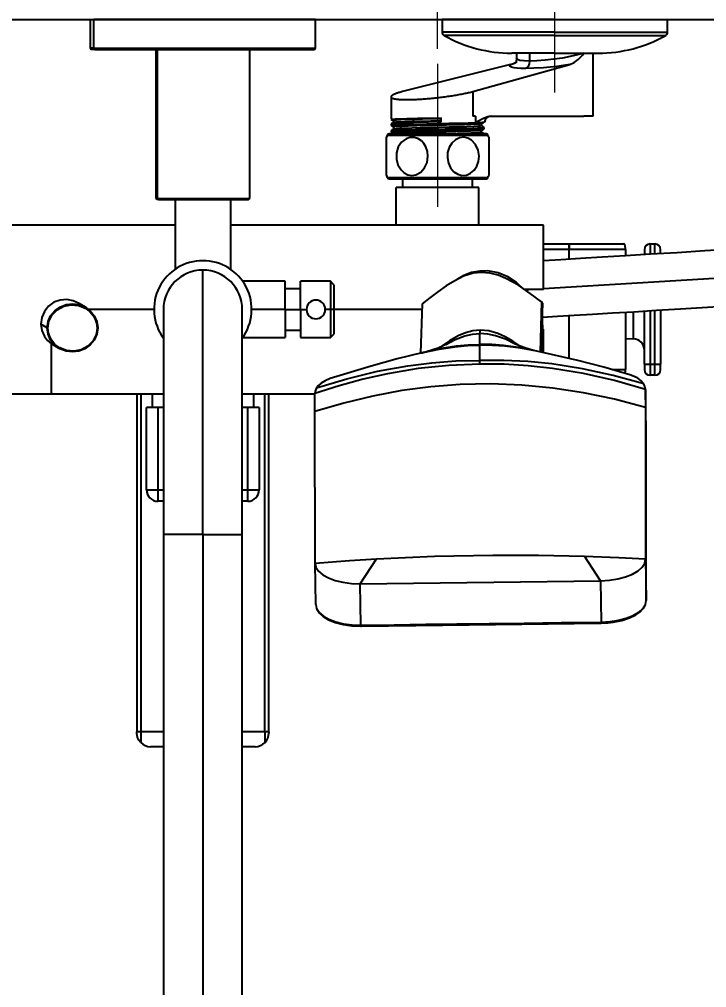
# Model space of a CAD drawing. Extents: x 5051 to 8526, y -300 to 2247.
# Drawn here: x 5942.7 to 6125.7, y 1797 to 2055 of the extents above; entities that cross this region are included whole.
import ezdxf

# ---------------------------------------------------------------- set-up
doc = ezdxf.new("R2010")
doc.units = 0
doc.header["$LTSCALE"] = 4
doc.header["$MEASUREMENT"] = 0
doc.header["$PDMODE"] = 3
doc.header["$PDSIZE"] = -10
doc.linetypes.add('CENTER2', pattern=[28.575, 19.05, -3.175, 3.175, -3.175])
doc.layers.get('0').update_dxf_attribs({"linetype": 'CONTINUOUS'})
doc.layers.get('DEFPOINTS').update_dxf_attribs({"linetype": 'CONTINUOUS'})
doc.layers.add('1', color=7, linetype='CONTINUOUS', true_color=0xffffff)
doc.layers.add('Cneter', color=1, linetype='CENTER2', lineweight=13)
doc.styles.add('Daelim Dimension', font='NanumGothic.ttf')
doc.dimstyles.new('DEFAULT', dxfattribs={"dimscale": 2, "dimtxt": 2, "dimasz": 2, "dimexe": 0, "dimexo": 2, "dimgap": 1, "dimtad": 1, "dimdec": 1, "dimzin": 9, "dimdsep": 46, "dimtxsty": 'Daelim Dimension', "dimcen": 0.5, "dimclrd": 252, "dimclre": 252, "dimclrt": 3, "dimadec": 1, "dimazin": 0, "dimtfac": 1, "dimtdec": 1, "dimtix": 1, "dimtmove": 0, "dimatfit": 3, "dimfxl": 1, "dimtolj": 1, "dimtzin": 1, "dimlwd": 9, "dimlwe": 9, "dimarcsym": 0})

# ---------------------------------------------------------------- blocks, each defined once
blk = doc.blocks.new('*D9')
at = {"color": 5, "lineweight": 9, "ltscale": 0.5, "transparency": 16777216}
for p, q in [((5904.05, 2051.37), (5904.05, 2080.24)), ((6054.04, 2047.15), (6054.04, 2080.24)), ((5912.05, 2078.24), (6046.04, 2078.24))]:
    blk.add_line(p, q, dxfattribs=at)
at = {"color": 5, "ltscale": 0.5, "transparency": 16777216}
for points in [[(5912.05, 2079.57), (5912.05, 2076.9), (5904.05, 2078.24)], [(6046.04, 2079.57), (6046.04, 2076.9), (6054.04, 2078.24)]]:
    blk.add_solid(points, dxfattribs=at)
at = {"layer": 'DEFPOINTS', "color": 0, "ltscale": 0.5, "transparency": 16777216}
for p in [(6054.04, 2078.24), (5904.05, 2047.37), (6054.04, 2043.15)]:
    blk.add_point(p, dxfattribs=at)
at = {"color": 7, "ltscale": 0.5, "transparency": 16777216, "insert": (5979.04, 2091.1), "char_height": 20, "attachment_point": 5, "style": 'Daelim Dimension'}
blk.add_mtext('\\A1;150', dxfattribs=at)
blk = doc.blocks.new('*D15')
at = {"color": 5, "lineweight": 9, "ltscale": 0.5, "transparency": 16777216}
for p, q in [((6119.26, 2055.01), (6298.33, 2055.01)), ((6296.33, 1525.71), (6296.33, 2047.01)), ((6092.54, 1517.71), (6298.33, 1517.71))]:
    blk.add_line(p, q, dxfattribs=at)
at = {"color": 5, "ltscale": 0.5, "transparency": 16777216}
for points in [[(6295, 2047.01), (6297.67, 2047.01), (6296.33, 2055.01)], [(6295, 1525.71), (6297.67, 1525.71), (6296.33, 1517.71)]]:
    blk.add_solid(points, dxfattribs=at)
at = {"layer": 'DEFPOINTS', "color": 0, "ltscale": 0.5, "transparency": 16777216}
for p in [(6115.26, 2055.01), (6296.33, 2055.01), (6088.54, 1517.71)]:
    blk.add_point(p, dxfattribs=at)
at = {"color": 7, "ltscale": 0.5, "transparency": 16777216, "insert": (6283.43, 1786.36), "char_height": 20, "attachment_point": 5, "rotation": 90, "style": 'Daelim Dimension'}
blk.add_mtext('\\A1;537', dxfattribs=at)

msp = doc.modelspace()

# ---------------------------------------------------------------- linework, layer by layer
at = {"ltscale": 0.5}
msp.add_line((5750.03, 2055.01), (7342.86, 2055.01), dxfattribs=at)
at = {"layer": '1', "color": 7, "linetype": 'Continuous'}
for p, q in [((5961.54, 2055.01), (5962.49, 2055.01)), ((5961.54, 2055.01), (5961.54, 2047.31)), ((6021.54, 2055.01), (5962.49, 2055.01)), ((5962.49, 2047.31), (5962.49, 2055.01)), ((6021.54, 2047.31), (6021.54, 2055.01)), ((6085.26, 2055.01), (6055.26, 2055.01)), ((6055.26, 2055.01), (6055.26, 2051.58)), ((6085.26, 2055.01), (6115.26, 2055.01)), ((6115.26, 2051.58), (6115.26, 2055.01)), ((6085.26, 2051.58), (6055.26, 2051.58)), ((6085.26, 2051.58), (6115.26, 2051.58)), ((6085.26, 2050.71), (6055.77, 2050.71)), ((6085.26, 2050.71), (6114.75, 2050.71)), ((5962.49, 2047.31), (5961.54, 2047.31)), ((5961.54, 2047.31), (5961.84, 2047.01)), ((5962.78, 2047.01), (5961.84, 2047.01)), ((5962.49, 2047.31), (5999.02, 2047.31)), ((5962.78, 2047.01), (5962.49, 2047.31)), ((5962.78, 2047.01), (5998.94, 2047.01)), ((5979.04, 2047.01), (5979.04, 2007.31)), ((5979.44, 2007.31), (5979.44, 2047.01)), ((5998.94, 2047.01), (6021.24, 2047.01)), ((5999.02, 2047.31), (6021.54, 2047.31)), ((6004.04, 2007.31), (6004.04, 2047.01)), ((6021.24, 2047.01), (6021.54, 2047.31)), ((6085.26, 2046), (6073.76, 2046)), ((6075.06, 2046), (6075.06, 2044.6)), ((6078.54, 2046), (6078.54, 2043.88)), ((6085.26, 2046), (6096.76, 2046)), ((6095.46, 2029.21), (6095.46, 2046)), ((6073.48, 2042.94), (6044.71, 2035.76)), ((6063.38, 2035.76), (6089.24, 2042.94)), ((6063.38, 2035.76), (6063.38, 2029.21)), ((6041.64, 2034.35), (6041.64, 2028.38)), ((6054.96, 2027.72), (6054.96, 2028.76)), ((6064.09, 2029.21), (6063.38, 2029.21)), ((6064.09, 2029.21), (6064.09, 2027.42)), ((6068.31, 2029.21), (6092.93, 2029.21)), ((6095.46, 2029.21), (6092.93, 2029.21)), ((6041.64, 2027.18), (6041.64, 2026.72)), ((6041.64, 2025.35), (6041.64, 2024.97)), ((6045.88, 2025.2), (6045.88, 2025.59)), ((6066.44, 2025.84), (6066.44, 2026.22)), ((6040.67, 2024.19), (6067.42, 2024.19)), ((6066.96, 2024.51), (6041.13, 2024.51)), ((6066.96, 2024.51), (6066.96, 2024.51)), ((6067.42, 2024.19), (6067.42, 2024.19)), ((6040.67, 2012.82), (6040.67, 2012.82)), ((6067.42, 2012.82), (6040.67, 2012.82)), ((6041.13, 2012.5), (6041.13, 2012.5)), ((6041.13, 2012.5), (6066.96, 2012.5)), ((6044.79, 2010.21), (6044.79, 2012.5)), ((6063.29, 2010.21), (6063.29, 2012.5)), ((6065.04, 2010.21), (6043.04, 2010.21)), ((6043.04, 2000.21), (6043.04, 2010.21)), ((6065.04, 2000.21), (6065.04, 2010.21)), ((5979.44, 2007.31), (5979.04, 2007.31)), ((5979.04, 2007.31), (5979.34, 2007.01)), ((5979.73, 2007.01), (5979.44, 2007.31)), ((5979.44, 2007.31), (5994.66, 2007.31)), ((5994.66, 2007.31), (6004.04, 2007.31)), ((6003.74, 2007.01), (6004.04, 2007.31)), ((5979.73, 2007.01), (5979.34, 2007.01)), ((5979.73, 2007.01), (5994.58, 2007.01)), ((5984.14, 2007.01), (5984.14, 1988.39)), ((5994.58, 2007.01), (6003.74, 2007.01)), ((5998.94, 2007.01), (5998.94, 1988.39)), ((5951.25, 2000.21), (5931.45, 2000.21)), ((5984.15, 2000.21), (5951.25, 2000.21)), ((6082.23, 2000.21), (5998.94, 2000.21)), ((6082.23, 1982.99), (6082.23, 2000.21)), ((6082.23, 1995.21), (6089.04, 1995.21)), ((6089.04, 1993.71), (6089.04, 1995.21)), ((6089.04, 1995.21), (6089.04, 1993.71)), ((6089.04, 1995.21), (6103.64, 1995.21)), ((6110.59, 1995.16), (6111.89, 1995.16)), ((6110.59, 1995.16), (6110.59, 1992.41)), ((6111.89, 1992.49), (6111.89, 1995.16)), ((6089.04, 1993.71), (6082.23, 1993.71)), ((6089.04, 1991.1), (6089.04, 1993.71)), ((6089.04, 1991.1), (6089.04, 1993.71)), ((6104.04, 1993.71), (6089.04, 1993.71)), ((6104.04, 1993.71), (6104.04, 1992.01)), ((6109.09, 1993.66), (6109.09, 1992.16)), ((6113.39, 1992.58), (6113.39, 1993.66)), ((5991.54, 1917.71), (5991.54, 1988.21)), ((6013.46, 1985.21), (6002.17, 1985.21)), ((6013.46, 1977.71), (6013.46, 1985.21)), ((6017.54, 1977.71), (6017.54, 1985.21)), ((6025.54, 1985.21), (6017.54, 1985.21)), ((6025.54, 1985.21), (6025.54, 1977.71)), ((6026.54, 1984.21), (6025.54, 1985.21)), ((6026.54, 1977.71), (6026.54, 1984.21)), ((6017.54, 1983.21), (6013.46, 1983.21)), ((6082.23, 1982.99), (6077, 1982.99)), ((5960.48, 1978.19), (5958.65, 1979.3)), ((6049.92, 1979.2), (6049.52, 1966.07)), ((6081.72, 1979.74), (6081.32, 1966.41)), ((6081.92, 1979.35), (6081.53, 1966.37)), ((6081.72, 1979.74), (6081.72, 1979.75)), ((6082.07, 1967.74), (6081.92, 1979.35)), ((5978.54, 1977.71), (5961.16, 1977.71)), ((5981.04, 1977.71), (5981.04, 1917.71)), ((6002.04, 1917.71), (6002.04, 1977.71)), ((6013.46, 1977.71), (6004.54, 1977.71)), ((6013.46, 1977.71), (6017.54, 1977.71)), ((6013.46, 1977.71), (6013.46, 1970.21)), ((6017.54, 1977.71), (6019.14, 1977.71)), ((6017.54, 1977.71), (6017.54, 1970.21)), ((6025.54, 1977.71), (6024.14, 1977.71)), ((6026.54, 1977.71), (6025.54, 1977.71)), ((6025.54, 1977.71), (6025.54, 1970.21)), ((6049.87, 1977.71), (6026.54, 1977.71)), ((6026.54, 1971.21), (6026.54, 1977.71)), ((6104.04, 1976.98), (6104.04, 1961.71)), ((6106.16, 1969.89), (6106.16, 1977.1)), ((6109.09, 1963.16), (6109.09, 1977.29)), ((6110.59, 1977.38), (6110.59, 1963.16)), ((6111.89, 1963.16), (6111.89, 1977.46)), ((6113.39, 1977.55), (6113.39, 1963.16)), ((5950.09, 1972.79), (5948.43, 1973.8)), ((6089.04, 1964.66), (6089.04, 1976.08)), ((6089.04, 1964.66), (6089.04, 1976.08)), ((6013.46, 1972.21), (6017.54, 1972.21)), ((6025.54, 1970.21), (6026.54, 1971.21)), ((6082.23, 1972.42), (6082.01, 1972.42)), ((6082.23, 1966.21), (6082.23, 1972.42)), ((5951.25, 1955.21), (5951.25, 1968.59)), ((5951.35, 1968.53), (5953.2, 1967.41)), ((6002.17, 1970.21), (6013.46, 1970.21)), ((6017.54, 1970.21), (6025.54, 1970.21)), ((6104.04, 1969.93), (6106.16, 1969.89)), ((6100.42, 1961.71), (6104.04, 1961.71)), ((6109.09, 1963.16), (6110.59, 1963.16)), ((6109.09, 1963.16), (6109.09, 1961.66)), ((6110.59, 1963.16), (6111.89, 1963.16)), ((6110.59, 1963.16), (6110.59, 1960.16)), ((6111.89, 1963.16), (6113.39, 1963.16)), ((6111.89, 1960.16), (6111.89, 1963.16)), ((6113.39, 1961.66), (6113.39, 1963.16)), ((6111.89, 1960.16), (6110.59, 1960.16)), ((6109.55, 1945.33), (6109.38, 1956.41)), ((6109.55, 1945.29), (6109.38, 1956.37)), ((6109.38, 1956.37), (6109.38, 1951.59)), ((5931.45, 1955.21), (5951.25, 1955.21)), ((5951.25, 1955.21), (5981.04, 1955.21)), ((5974.04, 1865.21), (5974.04, 1955.2)), ((5975.04, 1955.2), (5975.04, 1865.21)), ((5978.04, 1955.21), (5978.04, 1951.7)), ((6002.04, 1955.21), (6021.38, 1955.21)), ((6005.04, 1955.21), (6005.04, 1951.7)), ((6008.04, 1865.21), (6008.04, 1955.2)), ((6009.04, 1955.2), (6009.04, 1865.21)), ((6021.39, 1950.51), (6021.39, 1955.29)), ((5979.54, 1951.61), (5976.54, 1951.61)), ((5976.54, 1929.61), (5976.54, 1951.61)), ((5978.04, 1951.7), (5981.04, 1951.7)), ((5981.04, 1951.61), (5979.54, 1951.61)), ((5979.54, 1951.61), (5979.54, 1929.61)), ((5979.94, 1951.7), (5980.02, 1951.62)), ((6002.04, 1951.7), (6005.04, 1951.7)), ((6003.54, 1951.61), (6002.04, 1951.61)), ((6006.54, 1951.61), (6003.54, 1951.61)), ((6003.54, 1929.61), (6003.54, 1951.61)), ((6006.54, 1951.61), (6006.54, 1929.61)), ((6021.43, 1910.14), (6021.39, 1950.51)), ((6109.38, 1951.59), (6109.42, 1911.22)), ((5976.54, 1929.61), (5979.54, 1929.61)), ((5979.54, 1929.61), (5979.54, 1926.61)), ((5979.54, 1929.61), (5981.04, 1929.61)), ((6002.04, 1929.61), (6003.54, 1929.61)), ((6003.54, 1929.61), (6006.54, 1929.61)), ((6003.54, 1926.61), (6003.54, 1929.61)), ((5981.04, 1926.61), (5979.54, 1926.61)), ((6003.54, 1926.61), (6002.04, 1926.61)), ((5991.54, 1917.71), (5981.04, 1917.71)), ((5981.04, 1917.71), (5981.04, 1657.71)), ((5991.54, 1917.71), (5991.54, 1657.71)), ((5991.54, 1917.71), (6002.04, 1917.71)), ((6002.04, 1657.71), (6002.04, 1917.71)), ((6097.43, 1905.43), (6093.1, 1911.93)), ((6021.6, 1899.1), (6021.43, 1910.14)), ((6033.44, 1904.64), (6037.73, 1911.25)), ((6109.42, 1911.22), (6109.59, 1900.19)), ((6033.44, 1904.64), (6097.43, 1905.43)), ((6033.61, 1893.61), (6033.44, 1904.64)), ((6097.43, 1905.43), (6097.6, 1894.4)), ((6097.43, 1894.13), (6097.43, 1894.13)), ((6033.79, 1893.34), (6033.79, 1893.34)), ((5974.99, 1865.21), (5973.99, 1865.21)), ((5973.99, 1864.81), (5973.99, 1865.21)), ((5981.04, 1865.21), (5974.99, 1865.21)), ((5974.99, 1865.21), (5974.99, 1862.32)), ((6008.09, 1865.21), (6002.04, 1865.21)), ((6008.09, 1862.32), (6008.09, 1865.21)), ((6009.09, 1865.21), (6008.09, 1865.21)), ((6009.09, 1865.21), (6009.09, 1864.81)), ((5981.04, 1861.21), (5977.59, 1861.21)), ((6005.49, 1861.21), (6002.04, 1861.21))]:
    msp.add_line(p, q, dxfattribs=at)
for points in [[(6092.93, 2045.99, 0), (6091.3, 2045.53, 0), (6089.37, 2045.1, 0), (6087.25, 2044.7, 0), (6085.02, 2044.37, 0), (6082.69, 2044.1, 0), (6080.49, 2043.94, 0), (6078.54, 2043.88, 0)], [(6089.24, 2042.94, 0), (6090.37, 2043.48, 0), (6091.43, 2044.3, 0), (6091.75, 2044.6, 0), (6092.06, 2044.91, 0), (6092.37, 2045.24, 0), (6092.68, 2045.57, 0), (6092.93, 2045.99, 0)], [(6073.48, 2042.94, 0), (6074.47, 2043.33, 0), (6075.21, 2043.78, 0)], [(6075.06, 2044.62, 0), (6074.95, 2043.83, 0), (6074.95, 2043.78, 0), (6074.98, 2043.76, 0)], [(6078.54, 2043.88, 0), (6077.06, 2043.93, 0), (6075.96, 2044.07, 0), (6075.28, 2044.3, 0), (6075.11, 2044.44, 0), (6075.06, 2044.6, 0)], [(6078.54, 2043.88, 0), (6078.45, 2043.15, 0), (6078.16, 2042.47, 0), (6077.82, 2042.1, 0), (6077.45, 2041.91, 0)], [(6077.45, 2041.91, 0), (6076.18, 2041.93, 0), (6075.2, 2041.99, 0), (6074.43, 2042.09, 0), (6073.68, 2042.27, 0), (6073.34, 2042.48, 0), (6073.29, 2042.69, 0), (6073.48, 2042.94, 0)], [(6089.24, 2042.94, 0), (6085.75, 2042.46, 0), (6082.24, 2042.12, 0), (6079.68, 2041.96, 0), (6077.45, 2041.91, 0)], [(6044.71, 2035.76, 0), (6044.46, 2035.7, 0), (6044.22, 2035.63, 0), (6043.98, 2035.56, 0), (6043.76, 2035.5, 0), (6043.55, 2035.43, 0), (6043.35, 2035.36, 0), (6043.16, 2035.3, 0), (6042.97, 2035.23, 0), (6042.8, 2035.17, 0), (6042.65, 2035.1, 0), (6042.5, 2035.04, 0), (6042.36, 2034.98, 0), (6042.24, 2034.91, 0), (6042.12, 2034.85, 0), (6042.02, 2034.79, 0), (6041.93, 2034.73, 0), (6041.86, 2034.67, 0), (6041.79, 2034.62, 0), (6041.74, 2034.56, 0), (6041.69, 2034.5, 0), (6041.67, 2034.45, 0), (6041.65, 2034.4, 0), (6041.64, 2034.35, 0), (6041.65, 2034.3, 0), (6041.67, 2034.25, 0), (6041.7, 2034.2, 0), (6041.75, 2034.16, 0), (6041.8, 2034.11, 0), (6041.87, 2034.07, 0), (6041.95, 2034.03, 0), (6042.05, 2033.99, 0), (6042.15, 2033.95, 0), (6042.27, 2033.92, 0), (6042.39, 2033.89, 0), (6042.53, 2033.85, 0), (6042.68, 2033.82, 0), (6042.84, 2033.8, 0), (6043.02, 2033.77, 0), (6043.2, 2033.75, 0), (6043.39, 2033.73, 0), (6043.6, 2033.71, 0), (6043.81, 2033.69, 0), (6044.04, 2033.67, 0), (6044.28, 2033.66, 0), (6044.52, 2033.65, 0), (6044.77, 2033.64, 0), (6045.04, 2033.63, 0), (6045.31, 2033.62, 0), (6045.59, 2033.62, 0), (6045.88, 2033.62, 0)], [(6045.88, 2033.62, 0), (6046.18, 2033.62, 0), (6046.48, 2033.62, 0), (6046.79, 2033.63, 0), (6047.11, 2033.64, 0), (6047.44, 2033.65, 0), (6047.77, 2033.66, 0), (6048.11, 2033.67, 0), (6048.46, 2033.69, 0), (6048.81, 2033.71, 0), (6049.16, 2033.73, 0), (6049.52, 2033.75, 0), (6049.89, 2033.77, 0), (6050.26, 2033.8, 0), (6050.63, 2033.82, 0), (6051.01, 2033.85, 0), (6051.39, 2033.89, 0), (6051.77, 2033.92, 0), (6052.15, 2033.95, 0), (6052.54, 2033.99, 0), (6052.92, 2034.03, 0), (6053.31, 2034.07, 0), (6053.7, 2034.11, 0), (6054.09, 2034.16, 0), (6054.48, 2034.2, 0), (6054.87, 2034.25, 0), (6055.26, 2034.3, 0), (6055.64, 2034.35, 0), (6056.03, 2034.4, 0), (6056.41, 2034.45, 0), (6056.79, 2034.5, 0), (6057.17, 2034.56, 0), (6057.55, 2034.62, 0), (6057.92, 2034.67, 0), (6058.29, 2034.73, 0), (6058.65, 2034.79, 0), (6059.01, 2034.85, 0), (6059.37, 2034.91, 0), (6059.72, 2034.98, 0), (6060.06, 2035.04, 0), (6060.4, 2035.1, 0), (6060.73, 2035.17, 0), (6061.05, 2035.23, 0), (6061.37, 2035.3, 0), (6061.68, 2035.36, 0), (6061.98, 2035.43, 0), (6062.28, 2035.5, 0), (6062.57, 2035.56, 0), (6062.85, 2035.63, 0), (6063.12, 2035.7, 0), (6063.38, 2035.76, 0)], [(6041.64, 2028.38, 0), (6041.65, 2028.39, 0), (6041.66, 2028.4, 0), (6041.77, 2028.42, 0), (6041.93, 2028.43, 0), (6042.75, 2028.48, 0), (6044.09, 2028.53, 0), (6045.88, 2028.58, 0)], [(6041.68, 2028.36, 0), (6042.19, 2028.06, 0)], [(6054.93, 2028.53, 0), (6052.45, 2028.47, 0), (6050.05, 2028.41, 0), (6047.83, 2028.36, 0), (6045.88, 2028.3, 0), (6044.28, 2028.24, 0), (6043.1, 2028.18, 0), (6042.48, 2028.14, 0), (6042.23, 2028.1, 0), (6042.2, 2028.09, 0), (6042.18, 2028.08, 0), (6042.19, 2028.07, 0)], [(6042.19, 2028.07, 0), (6042.28, 2027.75, 0), (6042.19, 2027.5, 0)], [(6054.93, 2027.95, 0), (6052.26, 2027.89, 0), (6049.69, 2027.83, 0), (6047.34, 2027.77, 0), (6045.33, 2027.7, 0), (6043.92, 2027.65, 0), (6042.91, 2027.59, 0), (6042.37, 2027.55, 0), (6042.25, 2027.52, 0), (6042.2, 2027.51, 0)], [(6045.88, 2028.58, 0), (6048.67, 2028.64, 0), (6050.67, 2028.68, 0), (6052.8, 2028.72, 0), (6054.96, 2028.76, 0)], [(6054.93, 2027.95, 0), (6054.92, 2028.28, 0), (6054.93, 2028.53, 0)], [(6054.93, 2028.53, 0), (6054.95, 2028.66, 0), (6054.96, 2028.76, 0)], [(6054.96, 2027.72, 0), (6054.94, 2027.85, 0), (6054.93, 2027.95, 0)], [(6064.24, 2027.43, 0), (6064.96, 2027.95, 0), (6065.71, 2028.38, 0), (6066.46, 2028.76, 0), (6067.38, 2029.08, 0), (6068.31, 2029.21, 0)], [(6045.88, 2026.95, 0), (6044.08, 2026.9, 0), (6042.75, 2026.84, 0), (6041.92, 2026.78, 0), (6041.74, 2026.75, 0), (6041.66, 2026.73, 0), (6041.65, 2026.73, 0), (6041.64, 2026.72, 0)], [(6042.34, 2025.75, 0), (6041.95, 2025.53, 0), (6041.65, 2025.35, 0)], [(6041.65, 2025.36, 0), (6041.73, 2025.38, 0), (6041.84, 2025.4, 0), (6042.17, 2025.43, 0), (6043.12, 2025.48, 0), (6044.34, 2025.53, 0), (6045.88, 2025.59, 0)], [(6045.88, 2027.46, 0), (6043.99, 2027.39, 0), (6042.63, 2027.31, 0), (6041.9, 2027.25, 0), (6041.73, 2027.22, 0), (6041.66, 2027.2, 0)], [(6041.66, 2026.71, 0), (6042.04, 2026.48, 0), (6042.34, 2026.31, 0)], [(6042.2, 2027.51, 0), (6041.68, 2027.21, 0)], [(6065.75, 2027.19, 0), (6065.72, 2027.17, 0), (6065.67, 2027.16, 0), (6065.55, 2027.14, 0), (6065.2, 2027.11, 0), (6064.18, 2027.05, 0), (6062.87, 2027, 0), (6061.23, 2026.94, 0), (6058.94, 2026.88, 0), (6056.39, 2026.82, 0), (6053.72, 2026.75, 0), (6051.01, 2026.69, 0), (6048.47, 2026.62, 0), (6046.23, 2026.56, 0), (6044.42, 2026.49, 0), (6043.13, 2026.43, 0), (6042.58, 2026.38, 0), (6042.37, 2026.34, 0), (6042.34, 2026.33, 0), (6042.33, 2026.32, 0), (6042.33, 2026.32, 0)], [(6042.33, 2026.32, 0), (6042.43, 2026, 0), (6042.33, 2025.75, 0)], [(6065.75, 2025.43, 0), (6065.66, 2025.41, 0), (6065.53, 2025.39, 0), (6065.18, 2025.36, 0), (6064.15, 2025.3, 0), (6062.83, 2025.25, 0), (6061.19, 2025.19, 0), (6058.9, 2025.13, 0), (6056.35, 2025.06, 0), (6053.69, 2025, 0), (6050.99, 2024.94, 0), (6048.45, 2024.87, 0), (6046.22, 2024.81, 0), (6044.42, 2024.74, 0), (6043.13, 2024.68, 0), (6042.58, 2024.63, 0), (6042.37, 2024.59, 0), (6042.34, 2024.58, 0), (6042.33, 2024.57, 0), (6042.33, 2024.57, 0)], [(6065.76, 2026.62, 0), (6065.76, 2026.62, 0), (6065.76, 2026.61, 0), (6065.75, 2026.61, 0), (6065.72, 2026.6, 0), (6065.41, 2026.55, 0), (6064.96, 2026.52, 0), (6063.68, 2026.45, 0), (6061.86, 2026.38, 0), (6059.63, 2026.32, 0), (6057.09, 2026.25, 0), (6054.38, 2026.19, 0), (6051.83, 2026.13, 0), (6049.39, 2026.07, 0), (6047.17, 2026.01, 0), (6045.28, 2025.95, 0), (6043.95, 2025.89, 0), (6043, 2025.84, 0), (6042.5, 2025.79, 0), (6042.39, 2025.77, 0), (6042.34, 2025.75, 0)], [(6054.96, 2027.72, 0), (6051.62, 2027.63, 0), (6049.56, 2027.57, 0), (6047.62, 2027.52, 0), (6045.88, 2027.46, 0)], [(6064.09, 2027.42, 0), (6062.13, 2027.35, 0), (6059.76, 2027.29, 0), (6057.06, 2027.22, 0), (6054.2, 2027.16, 0), (6051.21, 2027.09, 0), (6048.38, 2027.02, 0), (6045.88, 2026.95, 0)], [(6045.88, 2025.59, 0), (6048.13, 2025.65, 0), (6050.64, 2025.71, 0), (6053.32, 2025.77, 0), (6056.04, 2025.83, 0), (6058.77, 2025.89, 0), (6061.26, 2025.96, 0), (6063.38, 2026.02, 0)], [(6063.38, 2025.64, 0), (6061.78, 2025.59, 0), (6059.93, 2025.54, 0), (6057.91, 2025.49, 0), (6053.69, 2025.4, 0), (6049.52, 2025.3, 0), (6047.6, 2025.25, 0), (6045.88, 2025.2, 0)], [(6063.38, 2026.02, 0), (6064.69, 2026.07, 0), (6065.65, 2026.12, 0), (6066.25, 2026.17, 0), (6066.39, 2026.2, 0), (6066.43, 2026.21, 0), (6066.44, 2026.22, 0), (6066.44, 2026.22, 0)], [(6066.44, 2025.84, 0), (6066.44, 2025.84, 0), (6066.43, 2025.83, 0), (6066.39, 2025.82, 0), (6066.24, 2025.79, 0), (6065.65, 2025.74, 0), (6064.68, 2025.69, 0), (6063.38, 2025.64, 0)], [(6064.24, 2027.43, 0), (6064.16, 2027.42, 0), (6064.09, 2027.42, 0)], [(6066.49, 2027.62, 0), (6066.48, 2027.61, 0), (6066.45, 2027.59, 0), (6066.34, 2027.57, 0), (6065.9, 2027.52, 0), (6065.2, 2027.48, 0), (6064.24, 2027.43, 0)], [(6065.76, 2026.62, 0), (6065.66, 2026.94, 0), (6065.76, 2027.19, 0)], [(6065.76, 2024.87, 0), (6065.66, 2025.19, 0), (6065.76, 2025.44, 0)], [(6065.75, 2027.19, 0), (6066.16, 2027.42, 0), (6066.47, 2027.6, 0)], [(6066.44, 2026.23, 0), (6066.05, 2026.45, 0), (6065.75, 2026.63, 0)], [(6065.75, 2025.43, 0), (6066.13, 2025.66, 0), (6066.43, 2025.83, 0)], [(6040.44, 2013.43, 0), (6040.44, 2013.43, 0), (6040.44, 2013.43, 0), (6040.44, 2013.43, 0), (6040.44, 2013.45, 0), (6040.44, 2013.83, 0), (6040.44, 2018.5, 0), (6040.44, 2023.18, 0), (6040.44, 2023.56, 0), (6040.44, 2023.58, 0), (6040.44, 2023.58, 0), (6040.44, 2023.58, 0), (6040.44, 2023.58, 0)], [(6045.88, 2025.2, 0), (6044.08, 2025.15, 0), (6042.75, 2025.09, 0), (6041.92, 2025.03, 0), (6041.74, 2025, 0), (6041.66, 2024.98, 0), (6041.65, 2024.98, 0), (6041.64, 2024.97, 0)], [(6041.65, 2024.96, 0), (6042.04, 2024.74, 0), (6042.34, 2024.56, 0)], [(6042.33, 2024.57, 0), (6042.35, 2024.55, 0), (6042.35, 2024.54, 0)], [(6049.73, 2022.61, 0), (6048.8, 2023.23, 0), (6047.76, 2023.55, 0), (6046.68, 2023.54, 0), (6045.64, 2023.21, 0), (6044.44, 2022.31, 0), (6043.56, 2021, 0), (6043.09, 2019.44, 0), (6043.06, 2017.79, 0), (6043.47, 2016.21, 0), (6044.3, 2014.87, 0), (6045.14, 2014.1, 0), (6046.13, 2013.61, 0), (6047.19, 2013.43, 0), (6048.26, 2013.57, 0), (6049.56, 2014.26, 0), (6050.59, 2015.41, 0), (6051.25, 2016.87, 0), (6051.47, 2018.51, 0)], [(6065.07, 2018.51, 0), (6064.84, 2020.17, 0), (6064.15, 2021.67, 0), (6063.08, 2022.82, 0), (6062.09, 2023.36, 0), (6061, 2023.58, 0), (6059.91, 2023.46, 0), (6058.76, 2022.92, 0), (6057.8, 2022.02, 0), (6057.09, 2020.85, 0), (6056.7, 2019.5, 0), (6056.63, 2018.07, 0), (6056.9, 2016.67, 0), (6057.49, 2015.42, 0), (6058.35, 2014.4, 0)], [(6065.76, 2024.87, 0), (6065.76, 2024.87, 0), (6065.76, 2024.86, 0), (6065.73, 2024.85, 0), (6065.52, 2024.81, 0), (6065.19, 2024.78, 0), (6064.26, 2024.73, 0), (6062.93, 2024.67, 0), (6061.25, 2024.62, 0), (6059.28, 2024.56, 0), (6057.11, 2024.51, 0)], [(6066.41, 2024.5, 0), (6066.04, 2024.71, 0), (6065.75, 2024.88, 0)], [(6067.64, 2023.58, 0), (6067.64, 2023.58, 0), (6067.64, 2023.58, 0), (6067.64, 2023.58, 0), (6067.64, 2023.56, 0), (6067.64, 2023.18, 0), (6067.64, 2018.51, 0), (6067.64, 2013.83, 0), (6067.64, 2013.45, 0), (6067.64, 2013.43, 0), (6067.64, 2013.43, 0), (6067.64, 2013.43, 0), (6067.64, 2013.43, 0)], [(6051.47, 2018.51, 0), (6051.33, 2019.82, 0), (6050.9, 2021.05, 0), (6050.39, 2021.9, 0), (6049.73, 2022.61, 0)], [(6058.35, 2014.4, 0), (6059.38, 2013.74, 0), (6060.53, 2013.44, 0), (6061.7, 2013.53, 0), (6062.81, 2014.01, 0), (6063.75, 2014.82, 0), (6064.47, 2015.9, 0), (6064.92, 2017.15, 0), (6065.07, 2018.51, 0)], [(6104.04, 1993.71, 0), (6104.04, 1993.75, 0), (6104.04, 1993.8, 0), (6104.04, 1993.85, 0), (6104.04, 1993.89, 0), (6104.04, 1993.94, 0), (6104.04, 1993.99, 0), (6104.03, 1994.03, 0), (6104.03, 1994.08, 0), (6104.03, 1994.12, 0), (6104.02, 1994.17, 0), (6104.02, 1994.21, 0), (6104.02, 1994.26, 0), (6104.01, 1994.3, 0), (6104.01, 1994.34, 0), (6104, 1994.39, 0), (6103.99, 1994.43, 0), (6103.99, 1994.47, 0), (6103.98, 1994.51, 0), (6103.97, 1994.55, 0), (6103.97, 1994.59, 0), (6103.96, 1994.62, 0), (6103.95, 1994.66, 0), (6103.94, 1994.7, 0), (6103.94, 1994.73, 0), (6103.93, 1994.77, 0), (6103.92, 1994.8, 0), (6103.91, 1994.83, 0), (6103.9, 1994.86, 0), (6103.89, 1994.89, 0), (6103.88, 1994.92, 0), (6103.87, 1994.95, 0), (6103.86, 1994.97, 0), (6103.85, 1995, 0), (6103.84, 1995.02, 0), (6103.82, 1995.04, 0), (6103.81, 1995.06, 0), (6103.8, 1995.08, 0), (6103.79, 1995.1, 0), (6103.78, 1995.12, 0), (6103.77, 1995.13, 0), (6103.75, 1995.15, 0), (6103.74, 1995.16, 0), (6103.73, 1995.17, 0), (6103.72, 1995.18, 0), (6103.71, 1995.19, 0), (6103.69, 1995.19, 0), (6103.68, 1995.2, 0), (6103.67, 1995.2, 0), (6103.65, 1995.2, 0), (6103.64, 1995.21, 0)], [(6132.84, 1993.75, 0), (6125.19, 1993.29, 0), (6117.8, 1992.84, 0), (6110.74, 1992.41, 0), (6104.06, 1992.01, 0), (6097.82, 1991.63, 0), (6092.08, 1991.29, 0), (6086.87, 1990.97, 0), (6082.23, 1990.69, 0)], [(6200.19, 1990.3, 0), (6200.19, 1990.3, 0), (6200.19, 1990.3, 0), (6200.19, 1990.3, 0), (6200.18, 1990.3, 0), (6200.08, 1990.29, 0), (6198.54, 1990.2, 0), (6178.72, 1989, 0), (6139.47, 1986.63, 0), (6082.2, 1983.18, 0)], [(6081.72, 1979.74, 0), (6078.67, 1981.99, 0), (6075.53, 1984.14, 0), (6072.22, 1986, 0), (6070.15, 1986.86, 0), (6067.98, 1987.42, 0), (6065.75, 1987.6, 0), (6063.52, 1987.34, 0), (6060.97, 1986.55, 0), (6058.58, 1985.38, 0), (6056.31, 1983.98, 0), (6054.13, 1982.45, 0), (6052.01, 1980.84, 0), (6049.92, 1979.2, 0)], [(6077, 1982.99, 0), (6075.04, 1984.92, 0), (6072.74, 1986.44, 0), (6070.2, 1987.49, 0), (6067.44, 1987.98, 0), (6065.24, 1987.95, 0), (6063.07, 1987.54, 0), (6061.02, 1986.78, 0), (6059.12, 1985.71, 0)], [(6079.03, 1982.99, 0), (6078.33, 1982.94, 0), (6077.81, 1982.91, 0)], [(5958.65, 1979.3, 0), (5957.04, 1980.03, 0), (5955.3, 1980.36, 0), (5953.53, 1980.22, 0), (5951.87, 1979.62, 0), (5950.44, 1978.57, 0), (5949.35, 1977.18, 0), (5948.67, 1975.54, 0), (5948.43, 1973.8, 0)], [(5950.09, 1972.79, 0), (5950.33, 1974.47, 0), (5951.02, 1976.03, 0), (5952.11, 1977.36, 0), (5953.51, 1978.36, 0), (5955.12, 1978.99, 0), (5956.84, 1979.2, 0), (5958.56, 1978.99, 0), (5960.17, 1978.37, 0), (5961.57, 1977.37, 0), (5962.65, 1976.05, 0), (5963.34, 1974.49, 0), (5963.58, 1972.81, 0)], [(5950.29, 1972.76, 0), (5950.57, 1974.58, 0), (5951.42, 1976.25, 0), (5952.77, 1977.63, 0), (5954.51, 1978.56, 0), (5956.48, 1978.96, 0), (5958.47, 1978.77, 0), (5960.22, 1978.08, 0), (5961.5, 1977.13, 0), (5962.35, 1976.12, 0), (5962.89, 1975.14, 0), (5963.24, 1974.08, 0), (5963.39, 1972.76, 0)], [(6081.92, 1979.35, 0), (6081.92, 1979.36, 0), (6081.92, 1979.37, 0), (6081.92, 1979.38, 0), (6081.92, 1979.39, 0), (6081.92, 1979.4, 0), (6081.92, 1979.41, 0), (6081.91, 1979.41, 0), (6081.91, 1979.42, 0), (6081.91, 1979.43, 0), (6081.91, 1979.44, 0), (6081.91, 1979.45, 0), (6081.91, 1979.46, 0), (6081.9, 1979.47, 0), (6081.9, 1979.48, 0), (6081.9, 1979.48, 0), (6081.9, 1979.49, 0), (6081.89, 1979.5, 0), (6081.89, 1979.51, 0), (6081.89, 1979.52, 0), (6081.88, 1979.53, 0), (6081.88, 1979.54, 0), (6081.88, 1979.54, 0), (6081.87, 1979.55, 0), (6081.87, 1979.56, 0), (6081.87, 1979.57, 0), (6081.86, 1979.58, 0), (6081.86, 1979.58, 0), (6081.85, 1979.59, 0), (6081.85, 1979.6, 0), (6081.84, 1979.61, 0), (6081.84, 1979.62, 0), (6081.83, 1979.62, 0), (6081.83, 1979.63, 0), (6081.82, 1979.64, 0), (6081.82, 1979.64, 0), (6081.81, 1979.65, 0), (6081.81, 1979.66, 0), (6081.8, 1979.67, 0), (6081.79, 1979.67, 0), (6081.79, 1979.68, 0), (6081.78, 1979.69, 0), (6081.78, 1979.69, 0), (6081.77, 1979.7, 0), (6081.76, 1979.71, 0), (6081.76, 1979.71, 0), (6081.75, 1979.72, 0), (6081.74, 1979.72, 0), (6081.74, 1979.73, 0), (6081.73, 1979.73, 0), (6081.72, 1979.74, 0)], [(6081.95, 1975.65, 0), (6085.94, 1975.89, 0), (6090.39, 1976.16, 0), (6095.29, 1976.45, 0), (6100.6, 1976.77, 0), (6106.3, 1977.12, 0), (6112.35, 1977.48, 0), (6118.7, 1977.87, 0), (6128.77, 1978.48, 0)], [(5948.43, 1973.8, 0), (5948.67, 1972.08, 0), (5949.35, 1970.5, 0), (5950.19, 1969.44, 0), (5951.25, 1968.59, 0)], [(5963.58, 1972.81, 0), (5963.34, 1971.12, 0), (5962.65, 1969.56, 0), (5961.56, 1968.24, 0), (5960.16, 1967.23, 0), (5958.55, 1966.61, 0), (5956.84, 1966.4, 0), (5955.12, 1966.61, 0), (5953.51, 1967.23, 0), (5952.11, 1968.23, 0), (5951.02, 1969.55, 0), (5950.33, 1971.1, 0), (5950.09, 1972.79, 0)], [(5950.09, 1972.79, 0), (5950.1, 1972.79, 0), (5950.1, 1972.79, 0), (5950.1, 1972.79, 0), (5950.1, 1972.78, 0), (5950.1, 1972.78, 0), (5950.1, 1972.78, 0), (5950.11, 1972.78, 0), (5950.11, 1972.78, 0), (5950.11, 1972.78, 0), (5950.11, 1972.78, 0), (5950.12, 1972.78, 0), (5950.12, 1972.78, 0), (5950.12, 1972.78, 0), (5950.13, 1972.78, 0), (5950.13, 1972.78, 0), (5950.13, 1972.78, 0), (5950.14, 1972.77, 0), (5950.14, 1972.77, 0), (5950.14, 1972.77, 0), (5950.15, 1972.77, 0), (5950.15, 1972.77, 0), (5950.15, 1972.77, 0), (5950.16, 1972.77, 0), (5950.16, 1972.77, 0), (5950.17, 1972.77, 0), (5950.17, 1972.77, 0), (5950.17, 1972.77, 0), (5950.18, 1972.77, 0), (5950.18, 1972.77, 0), (5950.19, 1972.77, 0), (5950.19, 1972.77, 0), (5950.2, 1972.77, 0), (5950.2, 1972.77, 0), (5950.21, 1972.77, 0), (5950.21, 1972.77, 0), (5950.22, 1972.76, 0), (5950.22, 1972.76, 0), (5950.23, 1972.76, 0), (5950.23, 1972.76, 0), (5950.24, 1972.76, 0), (5950.24, 1972.76, 0), (5950.25, 1972.76, 0), (5950.25, 1972.76, 0), (5950.26, 1972.76, 0), (5950.26, 1972.76, 0), (5950.27, 1972.76, 0), (5950.27, 1972.76, 0), (5950.28, 1972.76, 0), (5950.28, 1972.76, 0), (5950.29, 1972.76, 0)], [(5963.39, 1972.76, 0), (5963.1, 1970.94, 0), (5962.26, 1969.27, 0), (5960.9, 1967.9, 0), (5959.16, 1966.96, 0), (5957.2, 1966.57, 0), (5955.21, 1966.75, 0), (5953.45, 1967.45, 0), (5952.18, 1968.4, 0), (5951.33, 1969.41, 0), (5950.79, 1970.39, 0), (5950.44, 1971.44, 0), (5950.29, 1972.76, 0)], [(5963.39, 1972.76, 0), (5963.4, 1972.76, 0), (5963.4, 1972.76, 0), (5963.41, 1972.76, 0), (5963.42, 1972.76, 0), (5963.43, 1972.76, 0), (5963.43, 1972.76, 0), (5963.44, 1972.76, 0), (5963.45, 1972.76, 0), (5963.46, 1972.76, 0), (5963.46, 1972.76, 0), (5963.47, 1972.77, 0), (5963.48, 1972.77, 0), (5963.48, 1972.77, 0), (5963.49, 1972.77, 0), (5963.5, 1972.77, 0), (5963.5, 1972.77, 0), (5963.51, 1972.77, 0), (5963.51, 1972.77, 0), (5963.52, 1972.77, 0), (5963.52, 1972.77, 0), (5963.53, 1972.77, 0), (5963.54, 1972.77, 0), (5963.54, 1972.77, 0), (5963.55, 1972.78, 0), (5963.55, 1972.78, 0), (5963.55, 1972.78, 0), (5963.56, 1972.78, 0), (5963.56, 1972.78, 0), (5963.57, 1972.78, 0), (5963.57, 1972.78, 0), (5963.57, 1972.78, 0), (5963.58, 1972.78, 0), (5963.58, 1972.79, 0), (5963.58, 1972.79, 0), (5963.58, 1972.79, 0), (5963.58, 1972.79, 0), (5963.59, 1972.79, 0), (5963.59, 1972.79, 0), (5963.59, 1972.79, 0), (5963.59, 1972.79, 0), (5963.59, 1972.8, 0), (5963.59, 1972.8, 0), (5963.59, 1972.8, 0), (5963.59, 1972.8, 0), (5963.59, 1972.8, 0), (5963.59, 1972.8, 0), (5963.59, 1972.8, 0), (5963.59, 1972.8, 0), (5963.58, 1972.81, 0), (5963.58, 1972.81, 0)], [(6065.34, 1972.19, 0), (6063.4, 1972, 0), (6061.45, 1971.47, 0), (6059.51, 1970.65, 0), (6057.23, 1969.37, 0), (6054.95, 1967.83, 0)], [(6056.21, 1968.36, 0), (6058.75, 1969.68, 0), (6061.3, 1970.65, 0), (6063.31, 1971.13, 0), (6065.32, 1971.34, 0)], [(6065.29, 1968.38, 0), (6065.31, 1970.21, 0), (6065.32, 1971.34, 0)], [(6065.32, 1971.34, 0), (6065.33, 1971.85, 0), (6065.34, 1972.19, 0)], [(6074.71, 1968.47, 0), (6072.07, 1969.78, 0), (6069.45, 1970.72, 0), (6067.38, 1971.17, 0), (6065.32, 1971.34, 0)], [(6076.06, 1967.93, 0), (6074.05, 1969.25, 0), (6072.05, 1970.39, 0), (6070.05, 1971.29, 0), (6067.69, 1971.97, 0), (6065.34, 1972.19, 0)], [(6050.21, 1966.24, 0), (6043.29, 1964.51, 0), (6036.33, 1962.64, 0), (6025.48, 1959.27, 0)], [(6049.76, 1966.13, 0), (6050, 1966.19, 0), (6050.2, 1966.24, 0)], [(6051.08, 1966.46, 0), (6050.19, 1966.24, 0)], [(6050.2, 1966.24, 0), (6054.42, 1967.15, 0), (6058.64, 1967.78, 0), (6061.96, 1968.07, 0), (6065.29, 1968.17, 0)], [(6050.9, 1966.42, 0), (6051, 1966.44, 0), (6051.08, 1966.46, 0)], [(6056.26, 1968.39, 0), (6055.48, 1968, 0), (6054.18, 1967.44, 0), (6052.79, 1966.95, 0), (6051.08, 1966.46, 0)], [(6051.08, 1966.46, 0), (6055.05, 1967.36, 0), (6059.03, 1967.98, 0), (6062.16, 1968.28, 0), (6065.29, 1968.38, 0)], [(6065.28, 1964.14, 0), (6065.28, 1966.54, 0), (6065.29, 1968.17, 0)], [(6079.59, 1966.8, 0), (6075.58, 1967.6, 0), (6071.58, 1968.14, 0), (6068.43, 1968.35, 0), (6065.29, 1968.38, 0)], [(6065.29, 1968.17, 0), (6065.29, 1968.29, 0), (6065.29, 1968.38, 0)], [(6080.48, 1966.6, 0), (6076.22, 1967.41, 0), (6071.97, 1967.95, 0), (6068.63, 1968.15, 0), (6065.29, 1968.17, 0)], [(6079.59, 1966.8, 0), (6077.51, 1967.36, 0), (6075.98, 1967.9, 0), (6075.16, 1968.25, 0), (6074.66, 1968.5, 0)], [(6080.49, 1966.6, 0), (6079.58, 1966.8, 0)], [(6079.77, 1966.76, 0), (6079.67, 1966.78, 0), (6079.59, 1966.8, 0)], [(6105.25, 1960.27, 0), (6098.33, 1962.29, 0), (6091.39, 1964.1, 0), (6080.47, 1966.6, 0)], [(6082.03, 1966.25, 0), (6082.05, 1967.09, 0), (6082.07, 1967.74, 0)], [(6082.03, 1966.25, 0), (6082.05, 1967.07, 0), (6082.07, 1967.72, 0)], [(6082.07, 1967.72, 0), (6082.07, 1967.72, 0), (6082.07, 1967.72, 0), (6082.07, 1967.72, 0), (6082.07, 1967.72, 0), (6082.07, 1967.72, 0), (6082.07, 1967.72, 0), (6082.07, 1967.72, 0), (6082.07, 1967.72, 0), (6082.07, 1967.72, 0), (6082.07, 1967.72, 0), (6082.07, 1967.72, 0), (6082.07, 1967.72, 0), (6082.07, 1967.72, 0), (6082.07, 1967.72, 0), (6082.07, 1967.72, 0), (6082.07, 1967.72, 0), (6082.07, 1967.72, 0), (6082.07, 1967.72, 0), (6082.07, 1967.73, 0), (6082.07, 1967.73, 0), (6082.07, 1967.73, 0), (6082.07, 1967.73, 0), (6082.07, 1967.73, 0), (6082.07, 1967.73, 0), (6082.07, 1967.73, 0), (6082.07, 1967.73, 0), (6082.07, 1967.73, 0), (6082.07, 1967.73, 0), (6082.07, 1967.73, 0), (6082.07, 1967.73, 0), (6082.07, 1967.73, 0), (6082.07, 1967.73, 0), (6082.07, 1967.73, 0), (6082.07, 1967.73, 0), (6082.07, 1967.73, 0), (6082.07, 1967.73, 0), (6082.07, 1967.73, 0), (6082.07, 1967.73, 0), (6082.07, 1967.73, 0), (6082.07, 1967.73, 0), (6082.07, 1967.73, 0), (6082.07, 1967.73, 0), (6082.07, 1967.74, 0), (6082.07, 1967.74, 0), (6082.07, 1967.74, 0), (6082.07, 1967.74, 0), (6082.07, 1967.74, 0), (6082.07, 1967.74, 0), (6082.07, 1967.74, 0), (6082.07, 1967.74, 0)], [(6021.81, 1956.79, 0), (6029.91, 1959.25, 0), (6038.02, 1961.23, 0), (6046.13, 1962.71, 0), (6052.51, 1963.51, 0), (6058.89, 1963.99, 0), (6065.28, 1964.14, 0)], [(6108.95, 1957.86, 0), (6100.78, 1960.12, 0), (6092.62, 1961.9, 0), (6084.47, 1963.18, 0), (6078.06, 1963.82, 0), (6071.67, 1964.15, 0), (6065.28, 1964.14, 0)], [(6065.28, 1963.17, 0), (6065.28, 1963.72, 0), (6065.28, 1964.14, 0)], [(6065.28, 1963.17, 0), (6057.07, 1962.82, 0), (6048.87, 1961.95, 0), (6040.67, 1960.57, 0), (6034.24, 1959.12, 0), (6027.81, 1957.36, 0), (6021.39, 1955.29, 0)], [(6109.38, 1956.37, 0), (6101.13, 1958.75, 0), (6092.89, 1960.63, 0), (6084.65, 1961.99, 0), (6078.19, 1962.7, 0), (6071.73, 1963.1, 0), (6065.28, 1963.17, 0)], [(6103.93, 1960.64, 0), (6103.93, 1960.66, 0), (6103.94, 1960.68, 0), (6103.94, 1960.7, 0), (6103.94, 1960.71, 0), (6103.95, 1960.73, 0), (6103.95, 1960.75, 0), (6103.96, 1960.77, 0), (6103.96, 1960.79, 0), (6103.96, 1960.8, 0), (6103.97, 1960.82, 0), (6103.97, 1960.84, 0), (6103.97, 1960.86, 0), (6103.98, 1960.88, 0), (6103.98, 1960.9, 0), (6103.98, 1960.92, 0), (6103.99, 1960.94, 0), (6103.99, 1960.96, 0), (6103.99, 1960.98, 0), (6104, 1961, 0), (6104, 1961.02, 0), (6104, 1961.04, 0), (6104.01, 1961.07, 0), (6104.01, 1961.09, 0), (6104.01, 1961.11, 0), (6104.01, 1961.13, 0), (6104.02, 1961.15, 0), (6104.02, 1961.17, 0), (6104.02, 1961.2, 0), (6104.02, 1961.22, 0), (6104.02, 1961.24, 0), (6104.03, 1961.26, 0), (6104.03, 1961.29, 0), (6104.03, 1961.31, 0), (6104.03, 1961.33, 0), (6104.03, 1961.35, 0), (6104.03, 1961.38, 0), (6104.04, 1961.4, 0), (6104.04, 1961.42, 0), (6104.04, 1961.45, 0), (6104.04, 1961.47, 0), (6104.04, 1961.49, 0), (6104.04, 1961.52, 0), (6104.04, 1961.54, 0), (6104.04, 1961.56, 0), (6104.04, 1961.59, 0), (6104.04, 1961.61, 0), (6104.04, 1961.63, 0), (6104.04, 1961.66, 0), (6104.04, 1961.68, 0), (6104.04, 1961.71, 0)], [(6025.47, 1959.28, 0), (6024.11, 1958.73, 0), (6023, 1958.06, 0), (6022.31, 1957.46, 0), (6021.81, 1956.79, 0)], [(6108.95, 1957.86, 0), (6108.27, 1958.69, 0), (6107.3, 1959.4, 0), (6106.35, 1959.88, 0), (6105.25, 1960.27, 0)], [(6109.38, 1951.59, 0), (6101.14, 1953.79, 0), (6092.9, 1955.52, 0), (6084.67, 1956.77, 0), (6076.44, 1957.55, 0), (6068.22, 1957.86, 0), (6060.01, 1957.69, 0), (6052.27, 1957.1, 0), (6044.54, 1956.08, 0), (6036.82, 1954.64, 0), (6029.1, 1952.78, 0), (6021.39, 1950.51, 0)], [(6021.81, 1956.79, 0), (6021.47, 1955.95, 0), (6021.39, 1955.29, 0)], [(6109.38, 1956.37, 0), (6109.24, 1957.21, 0), (6108.95, 1957.86, 0)], [(5979.99, 1951.66, 0), (5979.98, 1951.67, 0), (5980, 1951.69, 0), (5980.03, 1951.7, 0)], [(5981.01, 1951.67, 0), (5980.13, 1951.62, 0), (5980.08, 1951.61, 0), (5980.08, 1951.61, 0), (5980.08, 1951.61, 0)], [(6003.11, 1951.68, 0), (6003.08, 1951.64, 0), (6003.04, 1951.61, 0)], [(6109.55, 1945.21, 0), (6109.55, 1945.25, 0), (6109.55, 1945.29, 0)], [(6109.55, 1945.2, 0), (6109.55, 1945.28, 0)], [(6109.59, 1900.19, 0), (6109.57, 1925.51, 0), (6109.55, 1945.21, 0)], [(6037.73, 1911.25, 0), (6053.22, 1911.93, 0), (6068.72, 1912.22, 0), (6080.91, 1912.2, 0), (6093.1, 1911.93, 0)], [(6093.1, 1911.93, 0), (6102.24, 1911.59, 0), (6109.42, 1911.22, 0)], [(6021.43, 1910.14, 0), (6030.55, 1910.81, 0), (6037.73, 1911.25, 0)], [(6021.43, 1910.14, 0), (6021.66, 1909.04, 0), (6022.35, 1907.99, 0), (6023.45, 1907.03, 0), (6024.95, 1906.19, 0), (6026.76, 1905.52, 0), (6028.83, 1905.02, 0), (6031.08, 1904.72, 0), (6033.44, 1904.64, 0)], [(6097.43, 1905.43, 0), (6099.77, 1905.57, 0), (6102.02, 1905.92, 0), (6104.09, 1906.46, 0), (6105.91, 1907.19, 0), (6107.4, 1908.06, 0), (6108.51, 1909.05, 0), (6109.19, 1910.11, 0), (6109.42, 1911.22, 0)], [(6021.6, 1899.1, 0), (6021.83, 1898.01, 0), (6022.52, 1896.95, 0), (6023.63, 1895.99, 0), (6025.12, 1895.16, 0), (6026.94, 1894.48, 0), (6029.01, 1893.98, 0), (6031.27, 1893.69, 0), (6033.61, 1893.61, 0)], [(6097.6, 1894.4, 0), (6099.94, 1894.53, 0), (6102.19, 1894.88, 0), (6104.27, 1895.43, 0), (6106.08, 1896.15, 0), (6107.57, 1897.03, 0), (6108.68, 1898.02, 0), (6109.36, 1899.08, 0), (6109.59, 1900.19, 0)], [(6100.77, 1894.38, 0), (6103.05, 1894.84, 0), (6105.11, 1895.5, 0), (6106.85, 1896.36, 0), (6107.95, 1897.14, 0), (6108.78, 1897.99, 0), (6109.32, 1898.89, 0)], [(6109.59, 1900.16, 0), (6109.59, 1900.16, 0), (6109.59, 1900.16, 0), (6109.59, 1900.16, 0), (6109.59, 1900.16, 0), (6109.59, 1900.16, 0), (6109.59, 1900.16, 0), (6109.59, 1900.16, 0), (6109.59, 1900.16, 0), (6109.59, 1900.16, 0), (6109.59, 1900.16, 0), (6109.59, 1900.16, 0), (6109.59, 1900.16, 0), (6109.59, 1900.16, 0), (6109.59, 1900.17, 0), (6109.59, 1900.17, 0), (6109.59, 1900.17, 0), (6109.59, 1900.17, 0), (6109.59, 1900.17, 0), (6109.59, 1900.17, 0), (6109.59, 1900.17, 0), (6109.59, 1900.17, 0), (6109.59, 1900.17, 0), (6109.59, 1900.17, 0), (6109.59, 1900.17, 0), (6109.59, 1900.17, 0), (6109.59, 1900.17, 0), (6109.59, 1900.17, 0), (6109.59, 1900.17, 0), (6109.59, 1900.17, 0), (6109.59, 1900.17, 0), (6109.59, 1900.18, 0), (6109.59, 1900.18, 0), (6109.59, 1900.18, 0), (6109.59, 1900.18, 0), (6109.59, 1900.18, 0), (6109.59, 1900.18, 0), (6109.59, 1900.18, 0), (6109.59, 1900.18, 0), (6109.59, 1900.18, 0), (6109.59, 1900.18, 0), (6109.59, 1900.18, 0), (6109.59, 1900.18, 0), (6109.59, 1900.18, 0), (6109.59, 1900.18, 0), (6109.59, 1900.18, 0), (6109.59, 1900.18, 0), (6109.59, 1900.18, 0), (6109.59, 1900.18, 0), (6109.59, 1900.19, 0), (6109.59, 1900.19, 0)], [(6021.82, 1898.03, 0), (6022.49, 1896.91, 0), (6023.57, 1895.89, 0), (6025.03, 1895.01, 0), (6026.8, 1894.3, 0), (6028.92, 1893.76, 0), (6031.22, 1893.43, 0), (6033.61, 1893.35, 0)], [(6033.78, 1893.61, 0), (6042.47, 1893.71, 0), (6050.89, 1893.82, 0), (6059.2, 1893.92, 0), (6067.74, 1894.02, 0), (6077.08, 1894.14, 0), (6086.95, 1894.26, 0), (6097.42, 1894.39, 0)], [(6033.79, 1893.35, 0), (6055.43, 1893.61, 0), (6069.43, 1893.78, 0), (6083.43, 1893.96, 0), (6097.43, 1894.13, 0)], [(6097.42, 1894.39, 0), (6097.42, 1894.38, 0), (6097.42, 1894.37, 0), (6097.42, 1894.36, 0), (6097.42, 1894.35, 0), (6097.42, 1894.35, 0), (6097.42, 1894.34, 0), (6097.42, 1894.33, 0), (6097.42, 1894.32, 0), (6097.43, 1894.31, 0), (6097.43, 1894.3, 0), (6097.43, 1894.29, 0), (6097.43, 1894.29, 0), (6097.43, 1894.28, 0), (6097.43, 1894.27, 0), (6097.43, 1894.26, 0), (6097.43, 1894.26, 0), (6097.43, 1894.25, 0), (6097.43, 1894.24, 0), (6097.43, 1894.24, 0), (6097.43, 1894.23, 0), (6097.43, 1894.22, 0), (6097.43, 1894.22, 0), (6097.43, 1894.21, 0), (6097.43, 1894.2, 0), (6097.43, 1894.2, 0), (6097.43, 1894.19, 0), (6097.43, 1894.19, 0), (6097.43, 1894.18, 0), (6097.43, 1894.18, 0), (6097.43, 1894.17, 0), (6097.43, 1894.17, 0), (6097.43, 1894.16, 0), (6097.43, 1894.16, 0), (6097.43, 1894.16, 0), (6097.43, 1894.15, 0), (6097.43, 1894.15, 0), (6097.43, 1894.15, 0), (6097.43, 1894.14, 0), (6097.43, 1894.14, 0), (6097.43, 1894.14, 0), (6097.43, 1894.14, 0), (6097.43, 1894.13, 0), (6097.43, 1894.13, 0), (6097.43, 1894.13, 0), (6097.43, 1894.13, 0), (6097.43, 1894.13, 0), (6097.43, 1894.13, 0), (6097.43, 1894.13, 0), (6097.43, 1894.13, 0), (6097.43, 1894.13, 0)], [(6097.42, 1894.39, 0), (6097.52, 1894.39, 0), (6097.6, 1894.39, 0)], [(6097.43, 1894.13, 0), (6097.53, 1894.13, 0), (6097.61, 1894.13, 0)], [(6097.6, 1894.4, 0), (6097.6, 1894.39, 0), (6097.6, 1894.38, 0), (6097.6, 1894.37, 0), (6097.6, 1894.36, 0), (6097.6, 1894.35, 0), (6097.6, 1894.34, 0), (6097.6, 1894.33, 0), (6097.6, 1894.32, 0), (6097.6, 1894.31, 0), (6097.6, 1894.31, 0), (6097.6, 1894.3, 0), (6097.6, 1894.29, 0), (6097.6, 1894.28, 0), (6097.6, 1894.27, 0), (6097.6, 1894.27, 0), (6097.6, 1894.26, 0), (6097.6, 1894.25, 0), (6097.6, 1894.25, 0), (6097.6, 1894.24, 0), (6097.6, 1894.23, 0), (6097.6, 1894.23, 0), (6097.6, 1894.22, 0), (6097.6, 1894.21, 0), (6097.6, 1894.21, 0), (6097.6, 1894.2, 0), (6097.6, 1894.2, 0), (6097.6, 1894.19, 0), (6097.6, 1894.19, 0), (6097.6, 1894.18, 0), (6097.6, 1894.18, 0), (6097.6, 1894.17, 0), (6097.61, 1894.17, 0), (6097.61, 1894.16, 0), (6097.61, 1894.16, 0), (6097.61, 1894.16, 0), (6097.61, 1894.15, 0), (6097.61, 1894.15, 0), (6097.61, 1894.15, 0), (6097.61, 1894.14, 0), (6097.61, 1894.14, 0), (6097.61, 1894.14, 0), (6097.61, 1894.14, 0), (6097.61, 1894.14, 0), (6097.61, 1894.13, 0), (6097.61, 1894.13, 0), (6097.61, 1894.13, 0), (6097.61, 1894.13, 0), (6097.61, 1894.13, 0), (6097.61, 1894.13, 0), (6097.61, 1894.13, 0)], [(6097.61, 1894.13, 0), (6099.39, 1894.22, 0), (6100.77, 1894.38, 0)], [(6033.61, 1893.61, 0), (6033.61, 1893.6, 0), (6033.61, 1893.59, 0), (6033.61, 1893.58, 0), (6033.61, 1893.57, 0), (6033.61, 1893.56, 0), (6033.61, 1893.55, 0), (6033.61, 1893.54, 0), (6033.61, 1893.53, 0), (6033.61, 1893.53, 0), (6033.61, 1893.52, 0), (6033.61, 1893.51, 0), (6033.61, 1893.5, 0), (6033.61, 1893.49, 0), (6033.61, 1893.49, 0), (6033.61, 1893.48, 0), (6033.61, 1893.47, 0), (6033.61, 1893.46, 0), (6033.61, 1893.46, 0), (6033.61, 1893.45, 0), (6033.61, 1893.44, 0), (6033.61, 1893.44, 0), (6033.61, 1893.43, 0), (6033.61, 1893.42, 0), (6033.61, 1893.42, 0), (6033.61, 1893.41, 0), (6033.61, 1893.41, 0), (6033.61, 1893.4, 0), (6033.61, 1893.4, 0), (6033.61, 1893.39, 0), (6033.61, 1893.39, 0), (6033.61, 1893.38, 0), (6033.61, 1893.38, 0), (6033.61, 1893.37, 0), (6033.61, 1893.37, 0), (6033.61, 1893.37, 0), (6033.61, 1893.36, 0), (6033.61, 1893.36, 0), (6033.61, 1893.36, 0), (6033.61, 1893.36, 0), (6033.61, 1893.35, 0), (6033.61, 1893.35, 0), (6033.61, 1893.35, 0), (6033.61, 1893.35, 0), (6033.61, 1893.35, 0), (6033.61, 1893.34, 0), (6033.61, 1893.34, 0), (6033.61, 1893.34, 0), (6033.61, 1893.34, 0), (6033.61, 1893.34, 0), (6033.61, 1893.34, 0)], [(6033.61, 1893.61, 0), (6033.71, 1893.61, 0), (6033.78, 1893.61, 0)], [(6033.61, 1893.34, 0), (6033.71, 1893.34, 0), (6033.79, 1893.34, 0)], [(6033.78, 1893.61, 0), (6033.78, 1893.6, 0), (6033.78, 1893.59, 0), (6033.78, 1893.58, 0), (6033.78, 1893.57, 0), (6033.78, 1893.56, 0), (6033.78, 1893.55, 0), (6033.78, 1893.54, 0), (6033.78, 1893.54, 0), (6033.78, 1893.53, 0), (6033.78, 1893.52, 0), (6033.79, 1893.51, 0), (6033.79, 1893.5, 0), (6033.79, 1893.5, 0), (6033.79, 1893.49, 0), (6033.79, 1893.48, 0), (6033.79, 1893.47, 0), (6033.79, 1893.47, 0), (6033.79, 1893.46, 0), (6033.79, 1893.45, 0), (6033.79, 1893.44, 0), (6033.79, 1893.44, 0), (6033.79, 1893.43, 0), (6033.79, 1893.43, 0), (6033.79, 1893.42, 0), (6033.79, 1893.41, 0), (6033.79, 1893.41, 0), (6033.79, 1893.4, 0), (6033.79, 1893.4, 0), (6033.79, 1893.39, 0), (6033.79, 1893.39, 0), (6033.79, 1893.38, 0), (6033.79, 1893.38, 0), (6033.79, 1893.38, 0), (6033.79, 1893.37, 0), (6033.79, 1893.37, 0), (6033.79, 1893.37, 0), (6033.79, 1893.36, 0), (6033.79, 1893.36, 0), (6033.79, 1893.36, 0), (6033.79, 1893.36, 0), (6033.79, 1893.35, 0), (6033.79, 1893.35, 0), (6033.79, 1893.35, 0), (6033.79, 1893.35, 0), (6033.79, 1893.35, 0), (6033.79, 1893.35, 0), (6033.79, 1893.34, 0), (6033.79, 1893.34, 0), (6033.79, 1893.34, 0), (6033.79, 1893.34, 0)], [(5974.99, 1862.32, 0), (5974.5, 1862.96, 0), (5974.18, 1863.66, 0), (5973.99, 1864.81, 0)], [(6008.09, 1862.32, 0), (6008.59, 1862.96, 0), (6008.91, 1863.66, 0), (6009.09, 1864.81, 0)]]:
    msp.add_polyline3d(points, dxfattribs=at)
for centre, radius, start, end in [((6056.26, 2051.58), 1, 180, 240.6691), ((6114.26, 2051.58), 1, 299.3309, 0), ((6073.76, 2082.73), 36.73, 240.6691, 270), ((6096.76, 2082.73), 36.73, 270, 299.3309), ((6068.44, 2027.21), 2, 90, 168.2764), ((6055.19, 2018.51), 15.6, 158.6391, 160.999), ((6041.13, 2024.01), 0.5, 90, 158.6339), ((6066.96, 2024.01), 0.5, 21.3688, 90), ((6052.89, 2018.51), 15.6, 19.001, 21.361), ((6055.19, 2018.51), 15.6, 199.001, 201.3607), ((6041.13, 2013.01), 0.5, 201.3608, 270), ((6066.96, 2013.01), 0.5, 270, 338.6392), ((6052.89, 2018.51), 15.6, 338.6393, 340.999), ((6110.59, 1993.66), 1.5, 90, 180), ((6111.89, 1993.66), 1.5, 0, 90), ((5991.54, 1977.71), 13, 90, 216.1266), ((5991.54, 1977.71), 13, 323.8734, 90), ((5991.54, 1977.71), 10.5, 90, 180), ((5991.54, 1977.71), 10.5, 0, 90), ((6066.41, 1982.22), 11.5, 1.6546, 3.4546), ((6021.64, 1977.71), 2.5, 0, 180), ((6081.42, 1979.35), 0.5, 0.7542, 53.1478), ((6021.64, 1977.71), 2.5, 180, 0), ((6106.09, 1966.89), 3, 0, 88.8), ((6081.57, 1967.73), 0.5, 358.2674, 0.7542), ((6110.59, 1961.66), 1.5, 180, 270), ((6111.89, 1961.66), 1.5, 270, 360), ((5979.54, 1929.61), 3, 180, 270), ((6003.54, 1929.61), 3, 270, 0), ((5977.59, 1864.81), 3.6, 223.7617, 270), ((6005.49, 1864.81), 3.6, 270, 316.2383)]:
    msp.add_arc(centre, radius, start, end, dxfattribs=at)
at = {"layer": 'Cneter', "lineweight": 5, "ltscale": 0.5}
for p, q in [((6085.26, 2035.49), (6085.26, 2080.86)), ((6054.04, 2043.15), (6054.04, 1999.53))]:
    msp.add_line(p, q, dxfattribs=at)

# ---------------------------------------------------------------- dimensions: what is measured, and where the dimension line sits
at = {"color": 5, "ltscale": 0.5}
dim = msp.add_linear_dim(base=(6054.04, 2078.24), p1=(5904.05, 2047.37), p2=(6054.04, 2043.15), dimstyle='DEFAULT', override={"dimtxt": 10, "dimasz": 4, "dimexe": 1, "dimdec": 0, "dimclrd": 5, "dimclre": 5, "dimclrt": 7}, dxfattribs=at)
dim.commit()
dim.dimension.update_dxf_attribs({"geometry": '*D9', "text_midpoint": (5979.04, 2091.1)})
dim = msp.add_linear_dim(base=(6296.33, 2055.01), p1=(6088.54, 1517.71), p2=(6115.26, 2055.01), angle=90, dimstyle='DEFAULT', override={"dimtxt": 10, "dimasz": 4, "dimexe": 1, "dimdec": 0, "dimclrd": 5, "dimclre": 5, "dimclrt": 7}, dxfattribs=at)
dim.commit()
dim.dimension.update_dxf_attribs({"geometry": '*D15', "text_midpoint": (6283.43, 1786.36)})

doc.saveas('drawing.dxf')
